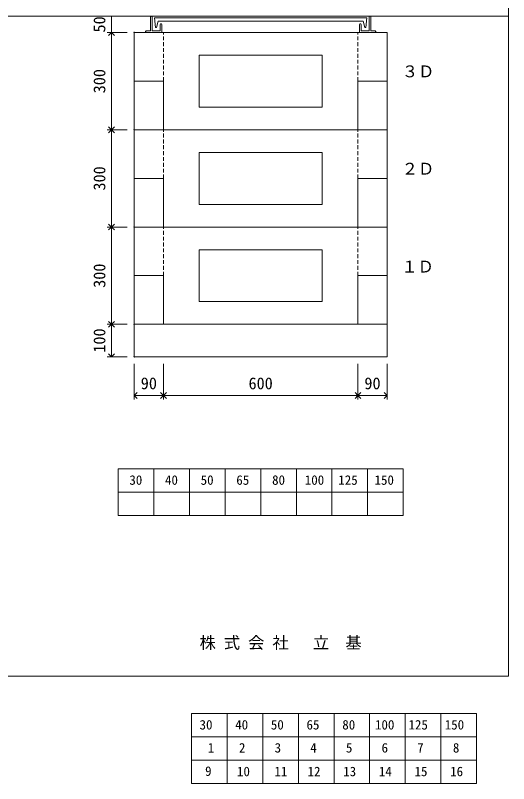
# Model space of a CAD drawing. Units: millimetres, scale not verified. Extents: x -4890 to 18490, y -2303 to 2303.
# Drawn here: x 3368 to 4890, y -2303 to 66 of the extents above; entities that cross this region are included whole.
import ezdxf
from ezdxf.enums import TextEntityAlignment as Align

# ---------------------------------------------------------------- set-up
doc = ezdxf.new("R2010")
doc.units = ezdxf.units.MM
doc.header["$LTSCALE"] = 10
doc.header["$PDMODE"] = 32
doc.header["$PDSIZE"] = 2
for name, pattern in [('DASHED1', [1.8, 1.2, -0.6]), ('USER2', [50.8, 31.75, -6.35, 6.35, -6.35]), ('USER5', [3.185, 0.01, -3.175])]:
    doc.linetypes.add(name, pattern=pattern)
for name, color, linetype, lineweight in [('0-1_Defpoints', 7, 'USER2', 5), ('0-2_waku', 7, 'Continuous', 18), ('0-3_gaikei', 7, 'Continuous', 18), ('0-4_kakure', 7, 'USER5', 18), ('0-5_sunpou', 7, 'Continuous', 5), ('0-8_uchigawa', 6, 'Continuous', 18), ('0-A_futa', 3, 'Continuous', 18), ('0-B_GL', 4, 'Continuous', 18), ('0-D_文字１', 7, 'Continuous', 18), ('1-4_文字２', 7, 'Continuous', 5)]:
    doc.layers.add(name, color=color, linetype=linetype, lineweight=lineweight)
doc.styles.add('ＭＳ ゴシック', font='')
doc.styles.get('ＭＳ ゴシック').set_extended_font_data('MS Gothic')

# ---------------------------------------------------------------- blocks, each defined once
blk = doc.blocks.new('_Open90')
at = {"layer": '0-5_sunpou'}
blk.add_line((0, 0), (-1, 0), dxfattribs=at)
blk.add_lwpolyline([(-0.5, 0.5), (0, 0), (-0.5, -0.5)], dxfattribs=at)
blk = doc.blocks.new('D67')
at = {"layer": '0-1_Defpoints'}
for p in [(5182.32, 2214.36), (5112.02, 1914.36), (5182.32, 1914.36)]:
    blk.add_point(p, dxfattribs=at)
at = {"layer": '0-5_sunpou'}
for p, q in [((5160.32, 2214.36), (5099.02, 2214.36)), ((5112.02, 2196.36), (5112.02, 1932.36)), ((5160.32, 1914.36), (5099.02, 1914.36))]:
    blk.add_line(p, q, dxfattribs=at)
at = {"layer": '0-5_sunpou', "xscale": 18, "yscale": 18}
for p, rotation in [((5112.02, 2214.36), 90), ((5112.02, 1914.36), 270)]:
    blk.add_blockref('_Open90', p, dxfattribs=dict(at, rotation=rotation))
at = {"layer": '0-5_sunpou', "style": 'ＭＳ ゴシック'}
blk.add_text('300', height=36.66, rotation=90, dxfattribs=at).set_placement((5104.02, 2026.86), align=Align.BOTTOM_LEFT)
blk = doc.blocks.new('D68')
at = {"layer": '0-1_Defpoints'}
for p in [(5182.32, 1614.36), (5112.02, 1314.36), (5182.32, 1314.36)]:
    blk.add_point(p, dxfattribs=at)
at = {"layer": '0-5_sunpou'}
for p, q in [((5160.32, 1614.36), (5099.02, 1614.36)), ((5112.02, 1596.36), (5112.02, 1332.36)), ((5160.32, 1314.36), (5099.02, 1314.36))]:
    blk.add_line(p, q, dxfattribs=at)
at = {"layer": '0-5_sunpou', "xscale": 18, "yscale": 18}
for p, rotation in [((5112.02, 1614.36), 90), ((5112.02, 1314.36), 270)]:
    blk.add_blockref('_Open90', p, dxfattribs=dict(at, rotation=rotation))
at = {"layer": '0-5_sunpou', "style": 'ＭＳ ゴシック'}
blk.add_text('300', height=36.66, rotation=90, dxfattribs=at).set_placement((5104.02, 1426.86), align=Align.BOTTOM_LEFT)
blk = doc.blocks.new('D69')
at = {"layer": '0-1_Defpoints'}
for p in [(5182.32, 1314.36), (5112.02, 1214.36), (5182.32, 1214.36)]:
    blk.add_point(p, dxfattribs=at)
at = {"layer": '0-5_sunpou'}
for p, q in [((5160.32, 1314.36), (5099.02, 1314.36)), ((5112.02, 1296.36), (5112.02, 1232.36)), ((5160.32, 1214.36), (5099.02, 1214.36))]:
    blk.add_line(p, q, dxfattribs=at)
at = {"layer": '0-5_sunpou', "xscale": 18, "yscale": 18}
for p, rotation in [((5112.02, 1314.36), 90), ((5112.02, 1214.36), 270)]:
    blk.add_blockref('_Open90', p, dxfattribs=dict(at, rotation=rotation))
at = {"layer": '0-5_sunpou', "style": 'ＭＳ ゴシック'}
blk.add_text('100', height=36.66, rotation=90, dxfattribs=at).set_placement((5104.02, 1226.86), align=Align.BOTTOM_LEFT)
blk = doc.blocks.new('D63')
at = {"layer": '0-1_Defpoints'}
for p in [(5182.32, 1914.36), (5112.02, 1614.36), (5182.32, 1614.36)]:
    blk.add_point(p, dxfattribs=at)
at = {"layer": '0-5_sunpou'}
for p, q in [((5160.32, 1914.36), (5099.02, 1914.36)), ((5112.02, 1896.36), (5112.02, 1632.36)), ((5160.32, 1614.36), (5099.02, 1614.36))]:
    blk.add_line(p, q, dxfattribs=at)
at = {"layer": '0-5_sunpou', "xscale": 18, "yscale": 18}
for p, rotation in [((5112.02, 1914.36), 90), ((5112.02, 1614.36), 270)]:
    blk.add_blockref('_Open90', p, dxfattribs=dict(at, rotation=rotation))
at = {"layer": '0-5_sunpou', "style": 'ＭＳ ゴシック'}
blk.add_text('300', height=36.66, rotation=90, dxfattribs=at).set_placement((5104.02, 1726.86), align=Align.BOTTOM_LEFT)

msp = doc.modelspace()

# ---------------------------------------------------------------- linework, layer by layer
at = {"layer": '0-2_waku'}
for p, q in [((4890, 2303.42), (4890, -1971.58)), ((4890, 2303.42), (4890, -1971.58)), ((3685, -1332.58), (3685, -1476.58)), ((3685, -1332.58), (3685, -1476.58)), ((3685, -1332.58), (3685, -1476.58)), ((3685, -1332.58), (3685, -1476.58)), ((3685, -1332.58), (4565, -1332.58)), ((3795, -1332.58), (3795, -1476.58)), ((3905, -1332.58), (3905, -1476.58)), ((3905, -1332.58), (3905, -1476.58)), ((4015, -1332.58), (4015, -1476.58)), ((4125, -1332.58), (4125, -1476.58)), ((4235, -1332.58), (4235, -1476.58)), ((4345, -1332.58), (4345, -1476.58)), ((4455, -1332.58), (4455, -1476.58)), ((4565, -1332.58), (4565, -1476.58)), ((3685, -1404.58), (4565, -1404.58)), ((3685, -1476.58), (4565, -1476.58)), ((-1230, -1971.58), (4890, -1971.58)), ((-1230, -1971.58), (4890, -1971.58)), ((-1230, -1971.58), (4890, -1971.58))]:
    msp.add_line(p, q, dxfattribs=at)
at = {"layer": '0-3_gaikei'}
for p, q in [((4515, 13.42), (3735, 13.42)), ((4515, 13.42), (3735, 13.42)), ((4515, 13.42), (3735, 13.42)), ((3735, 13.42), (3735, -136.58)), ((4425, 13.42), (3825, 13.42)), ((4515, 13.42), (4515, -136.58)), ((4515, 13.42), (4515, -136.58)), ((3825, -136.58), (3735, -136.58)), ((3735, -136.58), (3735, -286.58)), ((3825, -136.58), (3825, -286.58)), ((3825, -136.58), (3825, -286.58)), ((4425, -136.58), (4425, -286.58)), ((4515, -136.58), (4425, -136.58)), ((4515, -136.58), (4515, -286.58)), ((4515, -286.58), (3735, -286.58)), ((4515, -286.58), (3735, -286.58)), ((4515, -286.58), (3735, -286.58)), ((4515, -286.58), (3735, -286.58)), ((4515, -286.58), (3735, -286.58)), ((4515, -286.58), (3735, -286.58)), ((4515, -286.58), (3735, -286.58)), ((4515, -286.58), (3735, -286.58)), ((4515, -286.58), (3735, -286.58)), ((3735, -286.58), (3735, -436.58)), ((4425, -286.58), (3825, -286.58)), ((4425, -286.58), (3825, -286.58)), ((4425, -286.58), (3825, -286.58)), ((4515, -286.58), (4515, -436.58)), ((4515, -286.58), (4515, -436.58)), ((3825, -436.58), (3735, -436.58)), ((3735, -436.58), (3735, -586.58)), ((3825, -436.58), (3825, -586.58)), ((3825, -436.58), (3825, -586.58)), ((4425, -436.58), (4425, -586.58)), ((4515, -436.58), (4425, -436.58)), ((4515, -436.58), (4515, -586.58)), ((3735, -586.58), (3735, -736.58)), ((3735, -586.58), (3735, -736.58)), ((4515, -586.58), (3735, -586.58)), ((4515, -586.58), (3735, -586.58)), ((4515, -586.58), (3735, -586.58)), ((4515, -586.58), (3735, -586.58)), ((4515, -586.58), (3735, -586.58)), ((4515, -586.58), (3735, -586.58)), ((4425, -586.58), (3825, -586.58)), ((4425, -586.58), (3825, -586.58)), ((4515, -586.58), (4515, -736.58)), ((3825, -736.58), (3735, -736.58)), ((3735, -736.58), (3735, -886.58)), ((3825, -736.58), (3825, -886.58)), ((3825, -736.58), (3825, -886.58)), ((4425, -736.58), (4425, -886.58)), ((4515, -736.58), (4515, -886.58)), ((4515, -886.58), (3735, -886.58)), ((4515, -886.58), (3735, -886.58)), ((4515, -886.58), (3735, -886.58)), ((3735, -986.58), (3735, -886.58)), ((4425, -886.58), (3825, -886.58)), ((4515, -986.58), (4515, -886.58)), ((4515, -986.58), (3735, -986.58))]:
    msp.add_line(p, q, dxfattribs=at)
for points in [[(4515, 13.42), (3735, 13.42), (3735, -136.58)], [(4515, -286.58), (3735, -286.58), (3735, -436.58)], [(4515, -586.58), (4515, -736.58), (4425, -736.58)]]:
    msp.add_lwpolyline(points, dxfattribs=at)
at = {"layer": '0-4_kakure', "linetype": 'DASHED1', "lineweight": 5}
for p, q in [((3825, -136.58), (3825, 13.42)), ((4425, -136.58), (4425, 13.42)), ((3825, -436.58), (3825, -286.58)), ((4425, -436.58), (4425, -286.58)), ((3825, -736.58), (3825, -586.58)), ((4425, -736.58), (4425, -586.58))]:
    msp.add_line(p, q, dxfattribs=at)
at = {"layer": '0-5_sunpou'}
for p, q in [((3713, 63.42), (3651.7, 63.42)), ((3664.7, 63.42), (3664.7, 13.42)), ((3713, 13.42), (3651.7, 13.42)), ((3713, -286.58), (3651.7, -286.58)), ((3735, -1008.58), (3735, -1119.02)), ((3825, -1008.58), (3825, -1119.02)), ((3825, -1008.58), (3825, -1119.02)), ((4425, -1008.58), (4425, -1119.02)), ((4425, -1008.58), (4425, -1119.02)), ((4515, -1008.58), (4515, -1119.02)), ((3753, -1106.02), (3807, -1106.02)), ((3843, -1106.02), (4407, -1106.02)), ((4443, -1106.02), (4497, -1106.02))]:
    msp.add_line(p, q, dxfattribs=at)
at = {"layer": '0-8_uchigawa'}
for p, q in [((3935, -216.58), (3935, -56.58)), ((4315, -56.58), (3935, -56.58)), ((4315, -56.58), (3935, -56.58)), ((4315, -56.58), (3935, -56.58)), ((4315, -216.58), (4315, -56.58)), ((4315, -216.58), (3935, -216.58)), ((4315, -216.58), (3935, -216.58)), ((4315, -216.58), (3935, -216.58)), ((3935, -516.58), (3935, -356.58)), ((4315, -356.58), (3935, -356.58)), ((4315, -356.58), (3935, -356.58)), ((4315, -356.58), (3935, -356.58)), ((4315, -516.58), (4315, -356.58)), ((4315, -516.58), (3935, -516.58)), ((4315, -516.58), (3935, -516.58)), ((4315, -516.58), (3935, -516.58)), ((4315, -656.58), (3935, -656.58)), ((4315, -656.58), (3935, -656.58)), ((4315, -816.58), (3935, -816.58)), ((4315, -816.58), (3935, -816.58))]:
    msp.add_line(p, q, dxfattribs=at)
for points in [[(3935, -216.58), (3935, -56.58), (3935, -216.58)], [(4315, -216.58), (4315, -56.58), (4315, -216.58)], [(3935, -516.58), (3935, -356.58), (3935, -516.58)], [(4315, -516.58), (4315, -356.58), (4315, -516.58)], [(3935, -656.58), (3935, -816.58), (3935, -656.58)], [(4315, -656.58), (4315, -816.58), (4315, -656.58)]]:
    msp.add_lwpolyline(points, dxfattribs=at)
at = {"layer": '0-A_futa'}
for p, q in [((3785, 61.42), (3785, 18.42)), ((3787, 63.42), (3790, 63.42)), ((3790, 63.42), (3790, 18.42)), ((3797.81, 58.92), (4452.14, 58.92)), ((3797.81, 58.92), (3800.3, 28.92)), ((3808.33, 47.92), (3804.01, 28.92)), ((3808.33, 47.92), (4441.67, 47.92)), ((4441.67, 47.92), (4445.99, 28.92)), ((4452.14, 58.92), (4449.89, 28.92)), ((4460, 63.42), (4460, 18.42)), ((4460, 63.42), (4463, 63.42)), ((4465, 61.42), (4465, 18.42)), ((3800.3, 28.92), (3804.01, 28.92)), ((3815, 38.42), (3815, 18.42)), ((3817, 40.42), (3818, 40.42)), ((3820, 38.42), (3820, 13.42)), ((4430, 38.42), (4430, 13.42)), ((4433, 40.42), (4432, 40.42)), ((4435, 38.42), (4435, 18.42)), ((4449.89, 28.92), (4445.99, 28.92)), ((3770, 16.42), (3770, 15.42)), ((3772, 18.42), (3785, 18.42)), ((3820, 13.42), (3772, 13.42)), ((3790, 18.42), (3815, 18.42)), ((4430, 13.42), (4478, 13.42)), ((4460, 18.42), (4435, 18.42)), ((4478, 18.42), (4465, 18.42)), ((4480, 16.42), (4480, 15.42))]:
    msp.add_line(p, q, dxfattribs=at)
for centre, start, end in [((3787, 61.42), 90, 180), ((4463, 61.42), 0, 90), ((3817, 38.42), 90, 180), ((3818, 38.42), 0, 90), ((4432, 38.42), 90, 180), ((4433, 38.42), 0, 90), ((3772, 16.42), 90, 180), ((3772, 15.42), 180, 270), ((4478, 16.42), 0, 90), ((4478, 15.42), 270, 0)]:
    msp.add_arc(centre, 2, start, end, dxfattribs=at)
at = {"layer": '0-B_GL'}
msp.add_line((-1230, 63.42), (4890, 63.42), dxfattribs=at)
at = {"layer": '1-4_文字２'}
for p, q in [((3911.23, -2087.41), (3911.23, -2231.41)), ((3911.23, -2087.41), (3911.23, -2231.41)), ((3911.23, -2087.41), (3911.23, -2231.41)), ((3911.23, -2087.41), (3911.23, -2231.41)), ((3911.23, -2087.41), (4791.23, -2087.41)), ((3911.23, -2087.41), (3911.23, -2231.41)), ((3911.23, -2087.41), (3911.23, -2231.41)), ((3911.23, -2087.41), (3911.23, -2231.41)), ((3911.23, -2087.41), (3911.23, -2231.41)), ((3911.23, -2087.41), (4791.23, -2087.41)), ((4021.23, -2087.41), (4021.23, -2231.41)), ((4021.23, -2087.41), (4021.23, -2231.41)), ((4131.23, -2087.41), (4131.23, -2231.41)), ((4131.23, -2087.41), (4131.23, -2231.41)), ((4131.23, -2087.41), (4131.23, -2231.41)), ((4131.23, -2087.41), (4131.23, -2231.41)), ((4241.23, -2087.41), (4241.23, -2231.41)), ((4241.23, -2087.41), (4241.23, -2231.41)), ((4351.23, -2087.41), (4351.23, -2231.41)), ((4351.23, -2087.41), (4351.23, -2231.41)), ((4461.23, -2087.41), (4461.23, -2231.41)), ((4461.23, -2087.41), (4461.23, -2231.41)), ((4571.23, -2087.41), (4571.23, -2231.41)), ((4571.23, -2087.41), (4571.23, -2231.41)), ((4681.23, -2087.41), (4681.23, -2231.41)), ((4681.23, -2087.41), (4681.23, -2231.41)), ((4791.23, -2087.41), (4791.23, -2231.41)), ((4791.23, -2087.41), (4791.23, -2231.41)), ((3911.23, -2159.41), (4791.23, -2159.41)), ((3911.23, -2159.41), (4791.23, -2159.41)), ((3911.23, -2231.41), (4791.23, -2231.41)), ((3911.23, -2231.41), (4791.23, -2231.41)), ((3911.23, -2231.41), (3911.23, -2303.41)), ((3911.23, -2231.41), (3911.23, -2303.41)), ((3911.23, -2231.41), (3911.23, -2303.41)), ((3911.23, -2231.41), (3911.23, -2303.41)), ((3911.23, -2231.41), (4791.23, -2231.41)), ((3911.23, -2231.41), (3911.23, -2303.41)), ((3911.23, -2231.41), (3911.23, -2303.41)), ((3911.23, -2231.41), (3911.23, -2303.41)), ((3911.23, -2231.41), (3911.23, -2303.41)), ((3911.23, -2231.41), (4791.23, -2231.41)), ((4021.23, -2231.41), (4021.23, -2303.41)), ((4021.23, -2231.41), (4021.23, -2303.41)), ((4131.23, -2231.41), (4131.23, -2303.41)), ((4131.23, -2231.41), (4131.23, -2303.41)), ((4131.23, -2231.41), (4131.23, -2303.41)), ((4131.23, -2231.41), (4131.23, -2303.41)), ((4241.23, -2231.41), (4241.23, -2303.41)), ((4241.23, -2231.41), (4241.23, -2303.41)), ((4351.23, -2231.41), (4351.23, -2303.41)), ((4351.23, -2231.41), (4351.23, -2303.41)), ((4461.23, -2231.41), (4461.23, -2303.41)), ((4461.23, -2231.41), (4461.23, -2303.41)), ((4571.23, -2231.41), (4571.23, -2303.41)), ((4571.23, -2231.41), (4571.23, -2303.41)), ((4681.23, -2231.41), (4681.23, -2303.41)), ((4681.23, -2231.41), (4681.23, -2303.41)), ((4791.23, -2231.41), (4791.23, -2303.41)), ((4791.23, -2231.41), (4791.23, -2303.41)), ((3911.23, -2303.41), (4791.23, -2303.41)), ((3911.23, -2303.41), (4791.23, -2303.41))]:
    msp.add_line(p, q, dxfattribs=at)

# ---------------------------------------------------------------- block references
at = {"layer": '0-5_sunpou'}
for name in ['D67', 'D63', 'D68', 'D69']:
    msp.add_blockref(name, (-1447.32, -2200.94), dxfattribs=at)
at = {"layer": '0-5_sunpou', "xscale": 18, "yscale": 18, "rotation": 180}
for p in [(3735, -1106.02), (3825, -1106.02), (4425, -1106.02)]:
    msp.add_blockref('_Open90', p, dxfattribs=at)
at = {"layer": '0-5_sunpou', "xscale": 18, "yscale": 18}
for p in [(3825, -1106.02), (4425, -1106.02), (4515, -1106.02)]:
    msp.add_blockref('_Open90', p, dxfattribs=at)

# ---------------------------------------------------------------- texts
at = {"layer": '0-5_sunpou', "style": 'ＭＳ ゴシック'}
msp.add_text('50', height=36.66, rotation=90, dxfattribs=at).set_placement((3656.7, 13.42), align=Align.BOTTOM_LEFT)
for s, p in [('90', (3755, -1098.02)), ('600', (4087.5, -1098.02)), ('90', (4445, -1098.02))]:
    msp.add_text(s, height=36.66, dxfattribs=at).set_placement(p, align=Align.BOTTOM_LEFT)
at = {"layer": '0-D_文字１', "style": 'ＭＳ ゴシック'}
for s, height, p in [('３Ｄ', 36.66, (4560.68, -135.84)), ('２Ｄ', 36.66, (4560.54, -436.02)), ('１Ｄ', 36.66, (4559.23, -737.88)), ('30', 29.33, (3719.77, -1390.39)), ('40', 29.33, (3829.77, -1390.39)), ('50', 29.33, (3939.77, -1390.39)), ('65', 29.33, (4049.77, -1390.39)), ('80', 29.33, (4160.18, -1390.39)), ('100', 29.33, (4261.05, -1390.39)), ('125', 29.33, (4364.44, -1390.39)), ('150', 29.33, (4476.2, -1390.39)), ('株 式 会 社 \u3000立\u3000基', 36.66, (3936.53, -1897.94))]:
    msp.add_text(s, height=height, dxfattribs=at).set_placement(p, align=Align.BOTTOM_LEFT)
at = {"layer": '1-4_文字２', "style": 'ＭＳ ゴシック'}
for s, p in [('30', (3936.38, -2145.23)), ('30', (3936.38, -2145.23)), ('40', (4046.38, -2145.23)), ('40', (4046.38, -2145.23)), ('50', (4156.38, -2145.23)), ('50', (4156.38, -2145.23)), ('65', (4266.38, -2145.23)), ('65', (4266.38, -2145.23)), ('80', (4376.79, -2145.23)), ('80', (4376.79, -2145.23)), ('100', (4477.66, -2145.23)), ('100', (4477.66, -2145.23)), ('125', (4581.05, -2145.23)), ('125', (4581.05, -2145.23)), ('150', (4692.81, -2145.23)), ('150', (4692.81, -2145.23)), ('1', (3961.53, -2216.26)), ('2', (4057.97, -2216.26)), ('3', (4167.97, -2216.26)), ('4', (4277.97, -2216.26)), ('5', (4387.97, -2216.26)), ('6', (4497.97, -2216.26)), ('7', (4607.97, -2216.26)), ('8', (4717.97, -2216.26)), ('9', (3953.46, -2288.26)), ('10', (4051.88, -2289.23)), ('11', (4167.37, -2289.23)), ('12', (4269.58, -2289.23)), ('13', (4379.58, -2289.23)), ('14', (4489.58, -2289.23)), ('15', (4599.58, -2289.23)), ('16', (4709.58, -2289.23))]:
    msp.add_text(s, height=29.33, dxfattribs=at).set_placement(p, align=Align.BOTTOM_LEFT)

doc.saveas('drawing.dxf')
